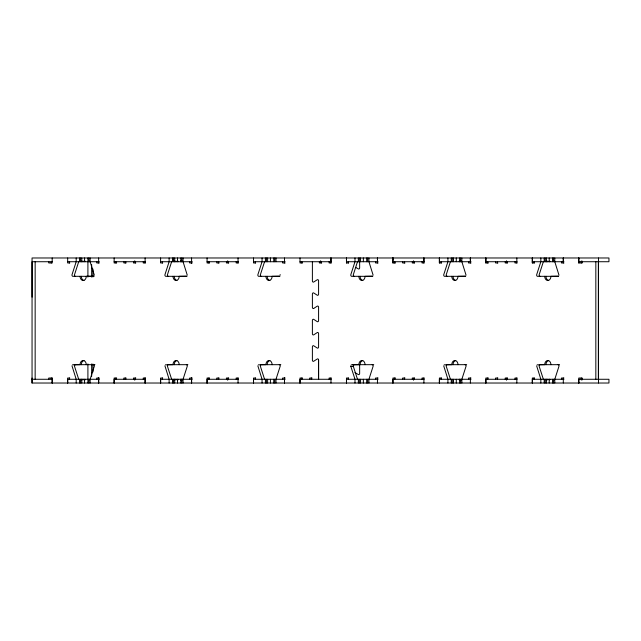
<?xml version="1.0" encoding="UTF-8"?>
<svg xmlns="http://www.w3.org/2000/svg" width="641" height="641" viewBox="0 0 641 641"><rect width="100%" height="100%" fill="white"/><g stroke="black" fill="none" stroke-linecap="round" stroke-linejoin="round"><path stroke-width="0.96" d="M582.204 379.272L582.204 378.022L578.791 378.022L578.791 383.022L578.791 379.272L608.95 379.272L608.95 383.022L32.05 383.022L32.05 378.022M32.05 297.16L32.05 261.728L52.185 261.728M52.185 378.022L52.185 383.022L52.185 378.022L48.78 378.022L48.78 379.272M134.754 261.728L134.754 260.791M227.683 261.728L227.683 260.791M318.585 360.106L318.585 379.272L318.585 360.098A1.25 0.929 -90 0 0 317.255 358.976L313.721 361.252A1.25 0.929 -90 0 1 312.391 360.122L312.391 346.901A1.25 0.929 -90 0 1 313.721 345.779L317.255 348.047A1.25 0.929 -90 0 0 318.585 346.917L318.585 333.697A1.25 0.929 -90 0 0 317.255 332.567L313.721 334.842A1.25 0.929 -90 0 1 312.391 333.713L312.391 320.492A1.25 0.929 -90 0 1 313.721 319.362L317.255 321.638A1.25 0.929 -90 0 0 318.585 320.508L318.585 307.287A1.25 0.929 -90 0 0 317.255 306.158L313.721 308.425M330.98 262.978L330.98 257.978L330.98 261.728M346.469 262.978L346.469 257.978L346.469 262.978L348.56 262.978M377.445 262.978L377.445 257.978L377.445 261.728M392.933 259.228L392.933 257.978L392.933 262.978L395.441 262.978M413.549 380.209L413.549 379.272M423.909 262.978L423.909 257.978L423.909 261.728M439.397 262.978L439.397 257.978L439.397 262.978L441.489 262.978M470.374 262.978L470.374 257.978L470.374 261.728M485.862 262.978L485.862 257.978L485.862 262.978L488.37 262.978M532.326 262.978L532.326 257.978L532.326 262.978L534.418 262.978M563.303 262.978L563.303 257.978L563.303 261.728M578.791 262.978L578.791 257.978L578.791 262.978L582.204 262.978L582.204 261.728M78.699 261.728L74.564 274.564A1.25 0.929 -90 0 0 75.422 276.311M171.636 261.728L167.501 274.564A1.25 0.929 -90 0 0 168.351 276.311M264.565 261.728L260.43 274.564A1.25 0.929 -90 0 0 261.28 276.311M357.494 261.728L353.359 274.564A1.25 0.929 -90 0 0 354.209 276.319M450.423 261.728L446.288 274.564A1.25 0.929 -90 0 0 447.146 276.319M543.36 261.728L539.217 274.564A1.25 0.929 -90 0 0 540.075 276.319M93.858 276.167L86.263 276.319A4.167 3.101 -90 0 1 83.162 280.486A4.167 3.101 -90 0 1 80.061 276.319M186.787 276.167L179.192 276.319A4.167 3.101 -90 0 1 176.091 280.486A4.167 3.101 -90 0 1 172.998 276.319M279.716 276.167L272.121 276.319A4.167 3.101 -90 0 1 269.02 280.486A4.167 3.101 -90 0 1 265.927 276.319M372.645 276.167L365.05 276.319A4.167 3.101 -90 0 1 361.957 280.486A4.167 3.101 -90 0 1 358.856 276.319M465.582 276.167L457.986 276.319A4.167 3.101 -90 0 1 454.886 280.486A4.167 3.101 -90 0 1 451.785 276.319M558.511 276.167L550.915 276.319A4.167 3.101 -90 0 1 547.815 280.486A4.167 3.101 -90 0 1 544.722 276.319M72.465 364.833L80.061 364.681A4.167 3.101 -90 0 1 83.162 360.514A4.167 3.101 -90 0 1 86.263 364.681M165.402 364.833L172.998 364.681A4.167 3.101 -90 0 1 176.091 360.514A4.167 3.101 -90 0 1 179.192 364.681M258.331 364.833L265.927 364.681A4.167 3.101 -90 0 1 269.02 360.514A4.167 3.101 -90 0 1 272.121 364.681M351.26 364.833L358.856 364.681A4.167 3.101 -90 0 1 361.957 360.514A4.167 3.101 -90 0 1 365.05 364.681M444.189 364.833L451.785 364.681A4.167 3.101 -90 0 1 454.886 360.514A4.167 3.101 -90 0 1 457.986 364.681M537.126 364.833L544.722 364.681A4.167 3.101 -90 0 1 547.815 360.514A4.167 3.101 -90 0 1 550.915 364.681M67.674 261.728L99.299 261.728M114.138 261.728L145.347 261.728M160.603 261.728L192.236 261.728M207.067 261.728L238.284 261.728M253.532 261.728L285.165 261.728M300.004 261.728L331.213 261.728M346.469 261.728L378.094 261.728M392.933 261.728L424.142 261.728M439.397 261.728L471.023 261.728M485.862 261.728L517.071 261.728M532.326 261.728L563.96 261.728M578.791 261.728L608.95 261.728L608.95 257.978L32.05 257.978L32.05 383.022M69.765 262.978L67.674 262.978L67.674 257.978M99.299 262.978L96.791 262.978L96.791 261.728M116.646 262.978L114.138 262.978L114.138 257.978M125.989 262.978L123.897 262.978L123.897 261.728M135.78 262.978L133.496 262.978L133.496 261.728M145.347 262.978L143.255 262.978L143.255 261.728M162.694 262.978L160.603 262.978L160.603 257.978M192.236 262.978L189.72 262.978L189.72 261.728M209.583 262.978L207.067 262.978L207.067 257.978M219.102 262.978L216.826 262.978L216.826 261.728M228.709 262.978L226.433 262.978L226.433 261.728M238.284 262.978L236.184 262.978L236.184 261.728M255.631 262.978L253.532 262.978L253.532 257.978M285.165 262.978L282.657 262.978L282.657 261.728M302.512 262.978L300.004 262.978L300.004 257.978M321.638 262.978L319.362 262.978L319.362 261.728M331.213 262.978L329.121 262.978L329.121 261.728M378.094 262.978L375.586 262.978L375.586 261.728M404.968 262.978L402.692 262.978L402.692 261.728M414.567 262.978L412.291 262.978L412.291 261.728M424.142 262.978L422.05 262.978L422.05 261.728M471.023 262.978L468.515 262.978L468.515 261.728M497.897 262.978L495.621 262.978L495.621 261.728M507.496 262.978L505.22 262.978L505.22 261.728M517.071 262.978L514.979 262.978L514.979 261.728M563.96 262.978L561.444 262.978L561.444 261.728M93.971 276.319L72.906 276.319A1.25 0.929 -90 0 1 72.056 274.564L76.191 261.728L76.191 257.978M186.9 276.319L165.843 276.319A1.25 0.929 -90 0 1 164.985 274.564L169.12 261.728L169.12 257.978M279.837 276.319L258.772 276.319A1.25 0.929 -90 0 1 257.914 274.564L262.057 261.728L262.057 257.978M372.766 276.319L351.701 276.319A1.25 0.929 -90 0 1 350.851 274.564L354.986 261.728L354.986 257.978M465.695 276.319L444.63 276.319A1.25 0.929 -90 0 1 443.78 274.564L447.915 261.728L447.915 257.978M558.623 276.319L537.567 276.319A1.25 0.929 -90 0 1 536.709 274.564L540.844 261.728L540.844 257.978M74.164 364.681L94.948 364.681M187.877 364.681L168.351 364.681A1.25 0.929 -90 0 0 167.501 366.436L171.636 379.272M280.806 364.681L261.28 364.681A1.25 0.929 -90 0 0 260.43 366.436L264.565 379.272M352.959 364.681L373.743 364.681M466.672 364.681L447.146 364.681A1.25 0.929 -90 0 0 446.288 366.436L450.423 379.272M559.601 364.681L540.075 364.681A1.25 0.929 -90 0 0 539.217 366.436L543.36 379.272M350.779 365.827L350.851 366.436L353.359 366.436A1.25 0.929 -90 0 1 354.209 364.681M69.765 378.022L67.674 378.022L67.674 383.022L67.674 379.272L99.299 379.272M99.299 378.022L96.791 378.022L96.791 379.272M116.646 378.022L114.138 378.022L114.138 383.022L114.138 379.272L145.347 379.272M125.989 378.022L123.897 378.022L123.897 379.272M135.78 378.022L133.496 378.022L133.496 379.272M145.347 378.022L143.255 378.022L143.255 379.272M162.694 378.022L160.603 378.022L160.603 383.022L160.603 379.272L192.236 379.272M192.236 378.022L189.72 378.022L189.72 379.272M209.583 378.022L207.067 378.022L207.067 383.022L207.067 379.272L238.284 379.272M219.102 378.022L216.826 378.022L216.826 379.272M228.709 378.022L226.433 378.022L226.433 379.272M238.284 378.022L236.184 378.022L236.184 379.272M255.631 378.022L253.532 378.022L253.532 383.022L253.532 379.272L285.165 379.272M285.165 378.022L282.657 378.022L282.657 379.272M302.512 378.022L300.004 378.022L300.004 383.022L300.004 379.272L331.213 379.272M312.039 378.022L309.755 378.022L309.755 379.272M331.213 378.022L329.121 378.022L329.121 379.272M348.56 378.022L346.469 378.022L346.469 383.022L346.469 379.272L378.094 379.272M378.094 378.022L375.586 378.022L375.586 379.272M395.441 378.022L392.933 378.022L392.933 383.022L392.933 379.272L424.142 379.272M404.968 378.022L402.692 378.022L402.692 379.272M414.567 378.022L412.291 378.022L412.291 379.272M424.142 378.022L422.05 378.022L422.05 379.272M441.489 378.022L439.397 378.022L439.397 383.022L439.397 379.272L471.023 379.272M471.023 378.022L468.515 378.022L468.515 379.272M488.37 378.022L485.862 378.022L485.862 383.022L485.862 379.272L517.071 379.272M497.897 378.022L495.621 378.022L495.621 379.272M507.496 378.022L505.22 378.022L505.22 379.272M517.071 378.022L514.979 378.022L514.979 379.272M534.418 378.022L532.326 378.022L532.326 383.022L532.326 379.272L563.96 379.272M563.96 378.022L561.444 378.022L561.444 379.272M32.05 379.272L52.185 379.272M355.787 267.449L358.351 268.924A1.25 0.929 -90 0 0 359.649 267.778L359.649 261.728M354.938 372.565L358.351 374.544A1.25 0.929 -90 0 0 359.649 373.399L359.649 364.793M353.359 366.436L357.494 379.272M350.851 366.436L354.986 379.272L354.986 383.022M78.699 379.272L74.564 366.436A1.25 0.929 -90 0 1 75.422 364.681M558.992 275.173L554.785 261.728L554.785 257.978M536.637 365.827L540.844 379.272L540.844 383.022M466.063 275.173L461.857 261.728L461.857 257.978M443.708 365.827L447.915 379.272L447.915 383.022M373.134 275.173L368.928 261.728L368.928 257.978M280.125 274.564L280.205 275.173M257.842 365.827L262.057 379.272L262.057 383.022M187.268 275.173L183.062 261.728L183.062 257.978M164.913 365.827L169.12 379.272L169.12 383.022M94.339 275.173L90.133 261.728L90.133 257.978M71.984 365.827L76.191 379.272L76.191 383.022M598.526 257.978L598.526 383.022M598.341 261.728L598.341 379.272M595.834 261.728L595.834 379.272M582.14 261.103L582.14 261.728M582.14 379.272L582.14 379.897M581.307 260.975L581.307 262.978M581.307 378.022L581.307 380.025M563.303 378.022L563.303 383.022M554.785 383.022L554.785 379.272L558.92 366.436A1.25 0.929 -90 0 0 558.071 364.689M554.417 261.103L554.417 261.728M554.417 379.272L554.417 379.897M553.576 257.978L553.576 261.728M553.576 379.272L553.576 383.022M552.558 257.978L552.558 261.728M552.558 379.272L552.558 383.022M549.77 261.103L549.77 261.728M549.77 379.272L549.77 379.897M549.209 257.978L549.209 261.728M549.209 379.272L549.209 383.022M547.911 261.103L547.911 261.728M547.911 379.272L547.911 379.897M547.077 261.103L547.077 261.728M547.077 379.272L547.077 379.897M546.42 257.978L546.42 261.728M546.42 379.272L546.42 383.022M546.052 261.103L546.052 261.728M546.052 379.272L546.052 379.897M545.219 257.978L545.219 261.728M545.219 379.272L545.219 383.022M544.193 257.978L544.193 261.728M544.193 379.272L544.193 383.022M534.185 261.728L534.185 262.978M534.185 378.022L534.185 379.272M516.838 257.978L516.838 262.978M516.838 378.022L516.838 383.022M507.079 261.728L507.079 262.978M507.079 378.022L507.079 379.272M506.478 260.791L506.478 261.728M506.478 379.272L506.478 380.209M497.48 261.728L497.48 262.978M497.48 378.022L497.48 379.272M487.721 261.728L487.721 262.978M487.721 378.022L487.721 379.272M470.374 378.022L470.374 383.022M461.857 383.022L461.857 379.272L465.991 366.436A1.25 0.929 -90 0 0 465.142 364.689M461.224 260.791L461.224 261.728M461.224 379.272L461.224 380.209M460.647 257.978L460.647 261.728M460.647 379.272L460.647 383.022M459.629 257.978L459.629 261.728M459.629 379.272L459.629 383.022M459.317 260.791L459.317 261.728M459.317 379.272L459.317 380.209M456.28 257.978L456.28 261.728M456.28 379.272L456.28 383.022M453.491 257.978L453.491 261.728M453.491 379.272L453.491 383.022M452.282 257.978L452.282 261.728M452.282 379.272L452.282 383.022M451.264 257.978L451.264 261.728M451.264 379.272L451.264 383.022M441.256 261.728L441.256 262.978M441.256 378.022L441.256 379.272M423.909 378.022L423.909 383.022M414.15 261.728L414.15 262.978M414.15 378.022L414.15 379.272M413.549 260.791L413.549 261.728M404.551 261.728L404.551 262.978M404.551 378.022L404.551 379.272M394.792 261.728L394.792 262.978M394.792 378.022L394.792 379.272M392.933 257.978L392.933 262.978M377.445 378.022L377.445 383.022M368.928 383.022L368.928 379.272L373.062 366.436A1.25 0.929 -90 0 0 372.205 364.689M367.718 257.978L367.718 261.728M367.718 379.272L367.718 383.022M366.692 257.978L366.692 261.728M366.692 379.272L366.692 383.022M363.351 257.978L363.351 261.728M363.351 379.272L363.351 383.022M360.562 257.978L360.562 261.728M360.562 379.272L360.562 383.022M359.353 257.978L359.353 261.728M359.353 379.272L359.353 383.022M358.335 257.978L358.335 261.728M358.335 379.272L358.335 383.022M348.327 261.728L348.327 262.978M348.327 378.022L348.327 379.272M330.98 378.022L330.98 383.022M321.221 261.728L321.221 262.978M320.62 260.791L320.62 261.728M312.391 261.728L312.391 280.902A1.25 0.929 -90 0 0 313.721 282.024L317.255 279.748A1.25 0.929 -90 0 1 318.585 280.878L318.585 294.099A1.25 0.929 -90 0 1 317.255 295.221L313.721 292.961A1.25 0.929 -90 0 0 312.391 294.083L312.391 307.303A1.25 0.929 -90 0 0 313.721 308.433M311.614 378.022L311.614 379.272M301.863 261.728L301.863 262.978M301.863 378.022L301.863 379.272M284.516 257.978L284.516 262.978M275.991 257.978L275.991 261.728M275.991 383.022L275.991 379.272L280.125 366.436A1.25 0.929 -90 0 0 279.276 364.681M274.789 257.978L274.789 261.728M274.789 379.272L274.789 383.022M273.763 257.978L273.763 261.728M273.763 379.272L273.763 383.022M270.414 257.978L270.414 261.728M270.414 379.272L270.414 383.022M267.634 257.978L267.634 261.728M267.634 379.272L267.634 383.022M266.424 257.978L266.424 261.728M266.424 379.272L266.424 383.022M265.398 257.978L265.398 261.728M265.398 379.272L265.398 383.022M255.39 261.728L255.39 262.978M255.39 378.022L255.39 379.272M238.043 257.978L238.043 262.978M238.043 378.022L238.043 383.022M228.292 261.728L228.292 262.978M228.292 378.022L228.292 379.272M227.683 379.272L227.683 380.209M218.685 261.728L218.685 262.978M218.685 378.022L218.685 379.272M208.926 261.728L208.926 262.978M208.926 378.022L208.926 379.272M191.579 261.728L191.579 262.978L191.579 257.978M183.062 383.022L183.062 379.272L187.196 366.436A1.25 0.929 -90 0 0 186.347 364.681M182.693 261.103L182.693 261.728M182.693 379.272L182.693 379.897M181.852 257.978L181.852 261.728M181.852 379.272L181.852 383.022M181.219 260.791L181.219 261.728M181.219 379.272L181.219 380.209M180.962 260.791L180.962 261.728M180.962 379.272L180.962 380.209M180.834 257.978L180.834 261.728M180.834 379.272L180.834 383.022M178.046 261.103L178.046 261.728M178.046 379.272L178.046 379.897M177.485 257.978L177.485 261.728M177.485 379.272L177.485 383.022M176.187 261.103L176.187 261.728M176.187 379.272L176.187 379.897M175.354 261.103L175.354 261.728M175.354 379.272L175.354 379.897M174.697 257.978L174.697 261.728M174.697 379.272L174.697 383.022M174.328 261.103L174.328 261.728M174.328 379.272L174.328 379.897M173.495 257.978L173.495 261.728M173.495 379.272L173.495 383.022M172.469 257.978L172.469 261.728M172.469 379.272L172.469 383.022M162.461 261.728L162.461 262.978M162.461 378.022L162.461 379.272M145.114 257.978L145.114 262.978M135.355 261.728L135.355 262.978M135.355 378.022L135.355 379.272M134.754 379.272L134.754 380.209M125.756 261.728L125.756 262.978M125.756 378.022L125.756 379.272M115.997 261.728L115.997 262.978M115.997 378.022L115.997 379.272M98.65 257.978L98.65 262.978M92.905 268.98L92.905 276.984M92.905 364.016L92.905 372.02M91.655 264.677L91.655 277.064M91.655 363.936L91.655 376.323M90.133 383.022L90.133 379.272L94.267 366.436A1.25 0.929 -90 0 0 93.418 364.681M89.764 261.103L89.764 261.728M89.764 379.272L89.764 379.897M88.923 257.978L88.923 261.728M88.923 379.272L88.923 383.022M87.905 257.978L87.905 277.064M87.905 363.936L87.905 383.022M85.117 261.103L85.117 261.728M85.117 379.272L85.117 379.897M84.556 257.978L84.556 261.728M84.556 379.272L84.556 383.022M83.258 261.103L83.258 261.728M83.258 379.272L83.258 379.897M82.417 261.103L82.417 261.728M82.417 379.272L82.417 379.897M81.768 257.978L81.768 261.728M81.768 379.272L81.768 383.022M81.399 261.103L81.399 261.728M81.399 379.272L81.399 379.897M80.558 257.978L80.558 261.728M80.558 379.272L80.558 383.022M79.54 257.978L79.54 261.728M79.54 379.272L79.54 383.022M69.532 261.728L69.532 262.978M69.532 378.022L69.532 379.272M52.185 257.978L52.185 262.978L48.78 262.978L48.78 261.728M51.288 261.728L51.288 262.978M51.288 378.022L51.288 379.272M35.151 261.728L35.151 379.272M360.114 364.681A4.167 3.101 -90 0 1 362.766 360.554M453.043 364.681A4.167 3.101 -90 0 1 455.703 360.554M545.972 364.681A4.167 3.101 -90 0 1 548.632 360.554M548.632 280.446A4.167 3.101 -90 0 1 545.972 276.319M455.703 280.446A4.167 3.101 -90 0 1 453.043 276.319M362.766 280.446A4.167 3.101 -90 0 1 360.114 276.319M269.837 280.446A4.167 3.101 -90 0 1 267.185 276.319M176.908 280.446A4.167 3.101 -90 0 1 174.248 276.319M83.979 280.446A4.167 3.101 -90 0 1 81.319 276.319M81.319 364.681A4.167 3.101 -90 0 1 83.979 360.554M174.248 364.681A4.167 3.101 -90 0 1 176.908 360.554M267.185 364.681A4.167 3.101 -90 0 1 269.837 360.554M98.65 378.022L98.65 383.022L98.65 378.022M145.114 378.022L145.114 383.022L145.114 378.022M191.579 378.022L191.579 383.022L191.579 378.022M284.516 378.022L284.516 383.022L284.516 378.022"/></g></svg>
